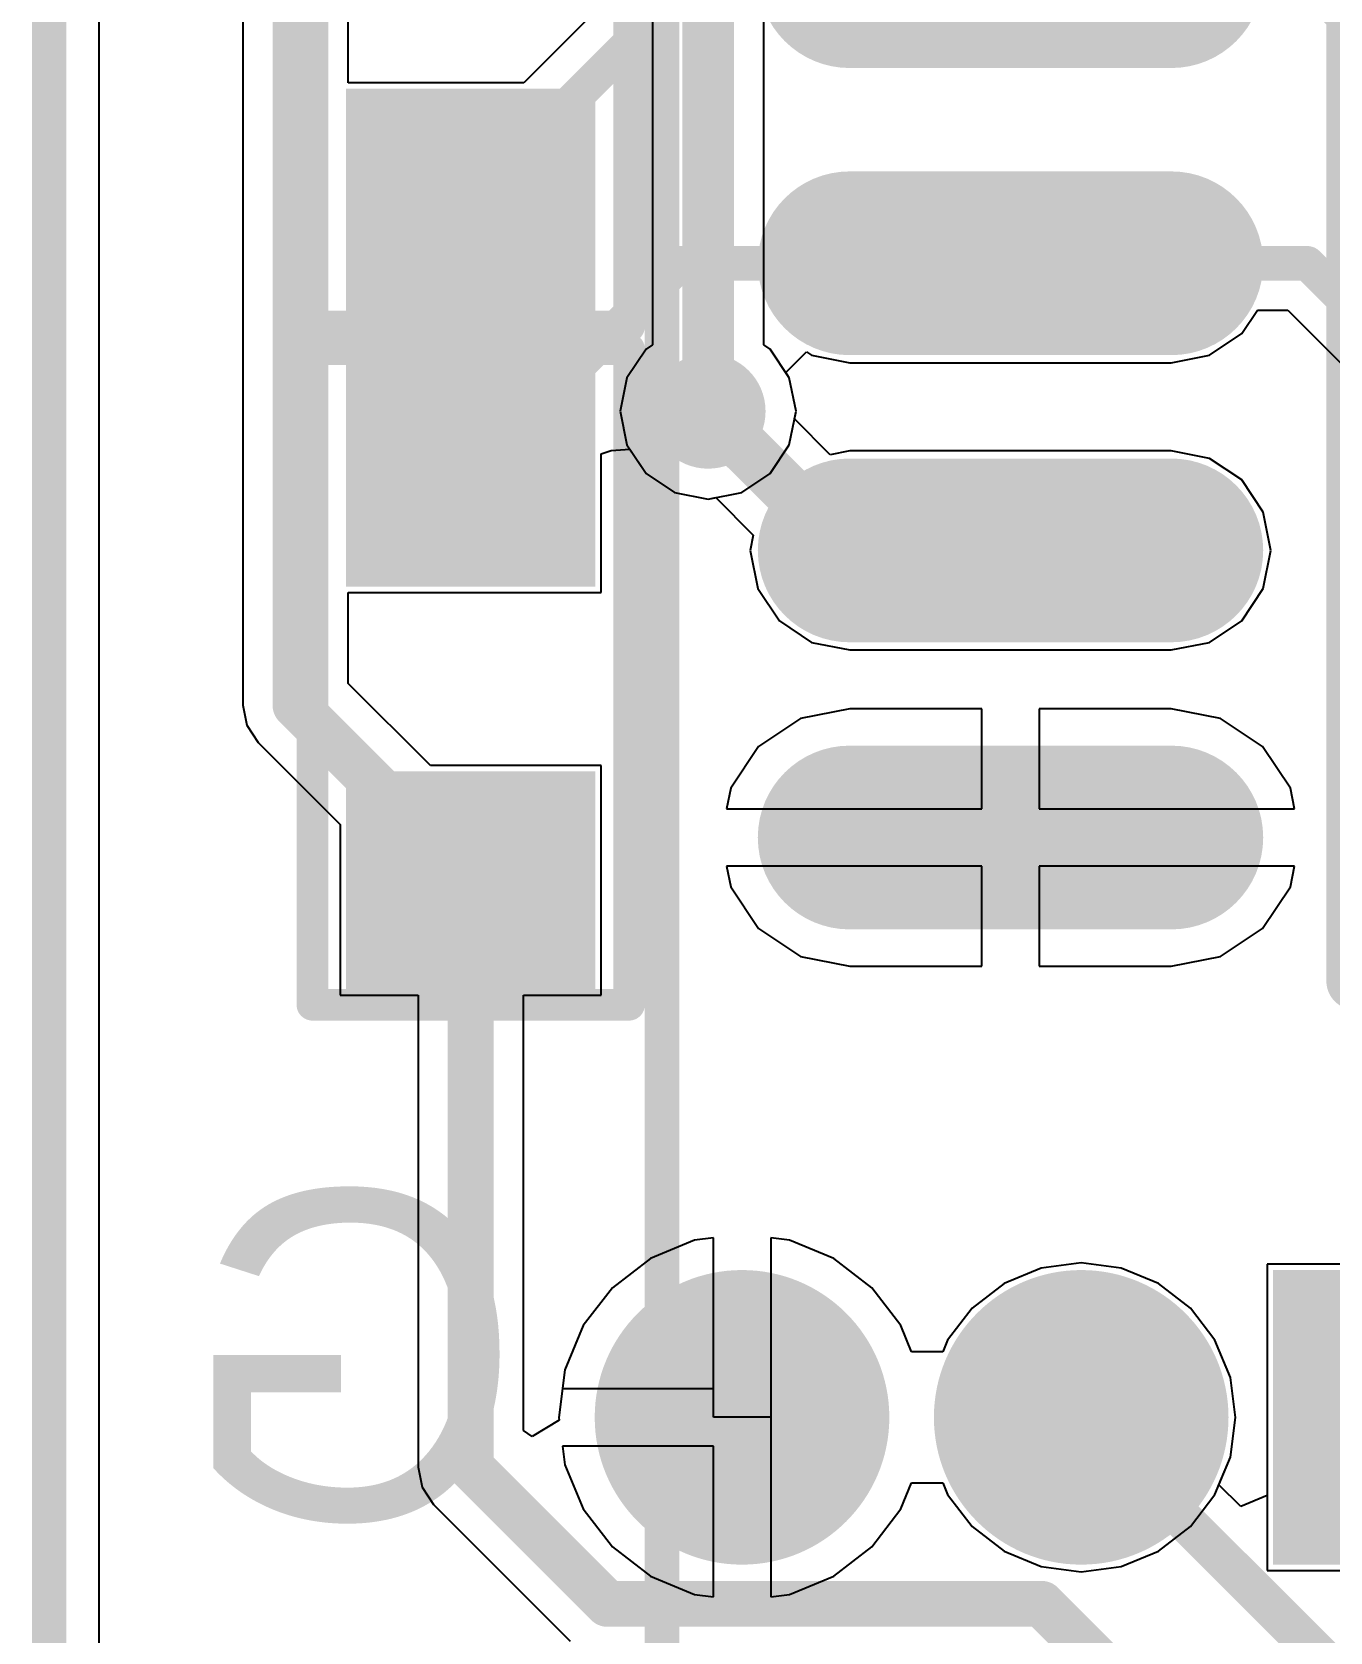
# Model space of a CAD drawing. Header units: millimetres. Extents: x -0.78 to 0.93, y -0.37 to 1.4.
# Drawn here: x -0.7772 to -0.5512, y 0.4429 to 0.7216 of the extents above; entities that cross this region are included whole.
import ezdxf

# ---------------------------------------------------------------- set-up
doc = ezdxf.new("R2010")
doc.units = ezdxf.units.MM
doc.header["$MEASUREMENT"] = 0
for name, color, linetype in [('BottomLayer', 5, 'Continuous'), ('BottomOverlay', 54, 'Continuous'), ('BottomSolder', 6, 'Continuous'), ('PadHoleLayer', 156, 'Continuous'), ('TopLayer', 1, 'Continuous'), ('TopOverlay', 2, 'Continuous'), ('TopSolder', 216, 'Continuous'), ('ViaHoleLayer', 16, 'Continuous')]:
    doc.layers.add(name, color=color, linetype=linetype)

# ---------------------------------------------------------------- blocks, each defined once
blk = doc.blocks.new('0603R_B_27')
at = {"layer": 'BottomLayer'}
for points in [[(-0.05043, 0.01772), (-0.02043, 0.01772), (-0.02043, -0.01772), (-0.05043, -0.01772)], [(0.01969, 0.01772), (0.05118, 0.01772), (0.05118, -0.01772), (0.01969, -0.01772)]]:
    blk.add_hatch(color=5, dxfattribs=at).paths.add_polyline_path(points)
at = {"layer": 'BottomSolder'}
for points in [[(-0.05443, 0.02172), (-0.01643, 0.02172), (-0.01643, -0.02172), (-0.05443, -0.02172)], [(0.01569, 0.02172), (0.05518, 0.02172), (0.05518, -0.02172), (0.01569, -0.02172)]]:
    blk.add_hatch(color=6, dxfattribs=at).paths.add_polyline_path(points)
at = {"layer": 'BottomOverlay', "const_width": 0.00551}
for points in [[(-0.05709, -0.02756), (-0.05709, 0.02756)], [(0.05709, 0.02756), (-0.05709, 0.02756)], [(0.05709, -0.02756), (0.05709, 0.02756)], [(0.05709, -0.02756), (-0.05709, -0.02756)]]:
    blk.add_lwpolyline(points, dxfattribs=at)
at = {"layer": 'BottomOverlay', "const_width": 0.00276}
for points in [[(-0.05847, 0.02756, 1), (-0.05571, 0.02756, 1)], [(-0.05847, 0.02756, 1), (-0.05571, 0.02756, 1)], [(0.05571, 0.02756, 1), (0.05847, 0.02756, 1)], [(0.05571, 0.02756, 1), (0.05847, 0.02756, 1)], [(-0.05847, -0.02756, 1), (-0.05571, -0.02756, 1)], [(-0.05847, -0.02756, 1), (-0.05571, -0.02756, 1)], [(0.05571, -0.02756, 1), (0.05847, -0.02756, 1)], [(0.05571, -0.02756, 1), (0.05847, -0.02756, 1)]]:
    blk.add_lwpolyline(points, format="xyb", close=True, dxfattribs=at)
blk = doc.blocks.new('0603R_B_28')
at = {"layer": 'BottomLayer'}
for points in [[(-0.05043, 0.01772), (-0.02043, 0.01772), (-0.02043, -0.01772), (-0.05043, -0.01772)], [(0.01969, 0.01772), (0.05118, 0.01772), (0.05118, -0.01772), (0.01969, -0.01772)]]:
    blk.add_hatch(color=5, dxfattribs=at).paths.add_polyline_path(points)
at = {"layer": 'BottomSolder'}
for points in [[(-0.05443, 0.02172), (-0.01643, 0.02172), (-0.01643, -0.02172), (-0.05443, -0.02172)], [(0.01569, 0.02172), (0.05518, 0.02172), (0.05518, -0.02172), (0.01569, -0.02172)]]:
    blk.add_hatch(color=6, dxfattribs=at).paths.add_polyline_path(points)
at = {"layer": 'BottomOverlay', "const_width": 0.00551}
for points in [[(-0.05709, 0.02756), (-0.05709, -0.02756)], [(-0.05709, 0.02756), (0.05709, 0.02756)], [(0.05709, 0.02756), (0.05709, -0.02756)], [(-0.05709, -0.02756), (0.05709, -0.02756)]]:
    blk.add_lwpolyline(points, dxfattribs=at)
at = {"layer": 'BottomOverlay', "const_width": 0.00276}
for points in [[(-0.05847, 0.02756, 1), (-0.05571, 0.02756, 1)], [(-0.05847, 0.02756, 1), (-0.05571, 0.02756, 1)], [(0.05571, 0.02756, 1), (0.05847, 0.02756, 1)], [(0.05571, 0.02756, 1), (0.05847, 0.02756, 1)], [(-0.05847, -0.02756, 1), (-0.05571, -0.02756, 1)], [(-0.05847, -0.02756, 1), (-0.05571, -0.02756, 1)], [(0.05571, -0.02756, 1), (0.05847, -0.02756, 1)], [(0.05571, -0.02756, 1), (0.05847, -0.02756, 1)]]:
    blk.add_lwpolyline(points, format="xyb", close=True, dxfattribs=at)
blk = doc.blocks.new('SOP8_B_29')
at = {"layer": 'BottomLayer'}
h = blk.add_hatch(color=5, dxfattribs=at)
edge = h.paths.add_edge_path()
edge.add_arc((-0.029, 0.151), 0.012, 90, 270)
edge.add_line((-0.029, 0.139), (0.027, 0.139))
edge.add_arc((0.027, 0.151), 0.012, 270, 450)
edge.add_line((0.027, 0.163), (-0.029, 0.163))
h = blk.add_hatch(color=5, dxfattribs=at)
edge = h.paths.add_edge_path()
edge.add_arc((0.191, 0.151), 0.012, 90, 270)
edge.add_line((0.191, 0.139), (0.247, 0.139))
edge.add_arc((0.247, 0.151), 0.012, 270, 450)
edge.add_line((0.247, 0.163), (0.191, 0.163))
h = blk.add_hatch(color=5, dxfattribs=at)
edge = h.paths.add_edge_path()
edge.add_arc((-0.029, 0.101), 0.012, 90, 270)
edge.add_line((-0.029, 0.089), (0.027, 0.089))
edge.add_arc((0.027, 0.101), 0.012, 270, 450)
edge.add_line((0.027, 0.113), (-0.029, 0.113))
h = blk.add_hatch(color=5, dxfattribs=at)
edge = h.paths.add_edge_path()
edge.add_arc((0.191, 0.101), 0.012, 90, 270)
edge.add_line((0.191, 0.089), (0.247, 0.089))
edge.add_arc((0.247, 0.101), 0.012, 270, 450)
edge.add_line((0.247, 0.113), (0.191, 0.113))
h = blk.add_hatch(color=5, dxfattribs=at)
edge = h.paths.add_edge_path()
edge.add_arc((-0.029, 0.051), 0.012, 90, 270)
edge.add_line((-0.029, 0.039), (0.027, 0.039))
edge.add_arc((0.027, 0.051), 0.012, 270, 450)
edge.add_line((0.027, 0.063), (-0.029, 0.063))
h = blk.add_hatch(color=5, dxfattribs=at)
edge = h.paths.add_edge_path()
edge.add_arc((0.191, 0.051), 0.012, 90, 270)
edge.add_line((0.191, 0.039), (0.247, 0.039))
edge.add_arc((0.247, 0.051), 0.012, 270, 450)
edge.add_line((0.247, 0.063), (0.191, 0.063))
h = blk.add_hatch(color=5, dxfattribs=at)
edge = h.paths.add_edge_path()
edge.add_arc((-0.029, 0.001), 0.012, 90, 270)
edge.add_line((-0.029, -0.011), (0.027, -0.011))
edge.add_arc((0.027, 0.001), 0.012, 270, 450)
edge.add_line((0.027, 0.013), (-0.029, 0.013))
h = blk.add_hatch(color=5, dxfattribs=at)
edge = h.paths.add_edge_path()
edge.add_arc((0.191, 0.001), 0.012, 90, 270)
edge.add_line((0.191, -0.011), (0.247, -0.011))
edge.add_arc((0.247, 0.001), 0.012, 270, 450)
edge.add_line((0.247, 0.013), (0.191, 0.013))
at = {"layer": 'BottomSolder'}
h = blk.add_hatch(color=6, dxfattribs=at)
edge = h.paths.add_edge_path()
edge.add_arc((-0.029, 0.151), 0.016, 90, 270)
edge.add_line((-0.029, 0.135), (0.027, 0.135))
edge.add_arc((0.027, 0.151), 0.016, 270, 450)
edge.add_line((0.027, 0.167), (-0.029, 0.167))
h = blk.add_hatch(color=6, dxfattribs=at)
edge = h.paths.add_edge_path()
edge.add_arc((0.191, 0.151), 0.016, 90, 270)
edge.add_line((0.191, 0.135), (0.247, 0.135))
edge.add_arc((0.247, 0.151), 0.016, 270, 450)
edge.add_line((0.247, 0.167), (0.191, 0.167))
h = blk.add_hatch(color=6, dxfattribs=at)
edge = h.paths.add_edge_path()
edge.add_arc((-0.029, 0.101), 0.016, 90, 270)
edge.add_line((-0.029, 0.085), (0.027, 0.085))
edge.add_arc((0.027, 0.101), 0.016, 270, 450)
edge.add_line((0.027, 0.117), (-0.029, 0.117))
h = blk.add_hatch(color=6, dxfattribs=at)
edge = h.paths.add_edge_path()
edge.add_arc((0.191, 0.101), 0.016, 90, 270)
edge.add_line((0.191, 0.085), (0.247, 0.085))
edge.add_arc((0.247, 0.101), 0.016, 270, 450)
edge.add_line((0.247, 0.117), (0.191, 0.117))
h = blk.add_hatch(color=6, dxfattribs=at)
edge = h.paths.add_edge_path()
edge.add_arc((-0.029, 0.051), 0.016, 90, 270)
edge.add_line((-0.029, 0.035), (0.027, 0.035))
edge.add_arc((0.027, 0.051), 0.016, 270, 450)
edge.add_line((0.027, 0.067), (-0.029, 0.067))
h = blk.add_hatch(color=6, dxfattribs=at)
edge = h.paths.add_edge_path()
edge.add_arc((0.191, 0.051), 0.016, 90, 270)
edge.add_line((0.191, 0.035), (0.247, 0.035))
edge.add_arc((0.247, 0.051), 0.016, 270, 450)
edge.add_line((0.247, 0.067), (0.191, 0.067))
h = blk.add_hatch(color=6, dxfattribs=at)
edge = h.paths.add_edge_path()
edge.add_arc((-0.029, 0.001), 0.016, 90, 270)
edge.add_line((-0.029, -0.015), (0.027, -0.015))
edge.add_arc((0.027, 0.001), 0.016, 270, 450)
edge.add_line((0.027, 0.017), (-0.029, 0.017))
h = blk.add_hatch(color=6, dxfattribs=at)
edge = h.paths.add_edge_path()
edge.add_arc((0.191, 0.001), 0.016, 90, 270)
edge.add_line((0.191, -0.015), (0.247, -0.015))
edge.add_arc((0.247, 0.001), 0.016, 270, 450)
edge.add_line((0.247, 0.017), (0.191, 0.017))
at = {"layer": 'BottomOverlay', "const_width": 0.01}
for points in [[(0.059, 0.176), (0.059, -0.024)], [(0.159, 0.176), (0.059, 0.176)], [(0.159, 0.176), (0.159, -0.024)], [(0.084, -0.024), (0.059, -0.024)], [(0.159, -0.024), (0.134, -0.024)]]:
    blk.add_lwpolyline(points, dxfattribs=at)
at = {"layer": 'BottomOverlay', "const_width": 0.005}
for points in [[(0.0565, 0.176, 1), (0.0615, 0.176, 1)], [(0.0565, 0.176, 1), (0.0615, 0.176, 1)], [(0.1565, 0.176, 1), (0.1615, 0.176, 1)], [(0.1565, 0.176, 1), (0.1615, 0.176, 1)], [(0.0565, -0.024, 1), (0.0615, -0.024, 1)], [(0.0565, -0.024, 1), (0.0615, -0.024, 1)], [(0.0815, -0.024, 1), (0.0865, -0.024, 1)], [(0.0815, -0.024, 1), (0.0865, -0.024, 1)], [(0.1315, -0.024, 1), (0.1365, -0.024, 1)], [(0.1315, -0.024, 1), (0.1365, -0.024, 1)], [(0.1565, -0.024, 1), (0.1615, -0.024, 1)], [(0.1565, -0.024, 1), (0.1615, -0.024, 1)]]:
    blk.add_lwpolyline(points, format="xyb", close=True, dxfattribs=at)
at = {"layer": 'BottomOverlay', "const_width": 0.01}
blk.add_lwpolyline([(0.084, -0.024, -1), (0.134, -0.024)], format="xyb", dxfattribs=at)
blk = doc.blocks.new('ZH1_5_LI_3P_B_34')
at = {"layer": 'BottomLayer'}
blk.add_hatch(color=5, dxfattribs=at).paths.add_polyline_path([(-0.08071, 0.02165), (-0.0374, 0.02165), (-0.0374, -0.02165), (-0.08071, -0.02165)])
h = blk.add_hatch(color=5, dxfattribs=at)
edge = h.paths.add_edge_path()
edge.add_arc((0, 0), 0.02165, 0, 360)
h = blk.add_hatch(color=5, dxfattribs=at)
edge = h.paths.add_edge_path()
edge.add_arc((0.05906, 0), 0.02165, 0, 360)
at = {"layer": 'BottomSolder'}
blk.add_hatch(color=6, dxfattribs=at).paths.add_polyline_path([(-0.08471, 0.02565), (-0.0334, 0.02565), (-0.0334, -0.02565), (-0.08471, -0.02565)])
h = blk.add_hatch(color=6, dxfattribs=at)
edge = h.paths.add_edge_path()
edge.add_arc((0, 0), 0.02565, 0, 360)
h = blk.add_hatch(color=6, dxfattribs=at)
edge = h.paths.add_edge_path()
edge.add_arc((0.05906, 0), 0.02565, 0, 360)
at = {"layer": 'PadHoleLayer'}
h = blk.add_hatch(color=156, dxfattribs=at)
edge = h.paths.add_edge_path()
edge.add_arc((-0.05906, 0), 0.0128, 0, 360)
h = blk.add_hatch(color=156, dxfattribs=at)
edge = h.paths.add_edge_path()
edge.add_arc((0, 0), 0.0128, 0, 360)
h = blk.add_hatch(color=156, dxfattribs=at)
edge = h.paths.add_edge_path()
edge.add_arc((0.05906, 0), 0.0128, 0, 360)
at = {"layer": 'TopLayer'}
blk.add_hatch(color=1, dxfattribs=at).paths.add_polyline_path([(-0.08071, 0.02165), (-0.0374, 0.02165), (-0.0374, -0.02165), (-0.08071, -0.02165)])
h = blk.add_hatch(color=1, dxfattribs=at)
edge = h.paths.add_edge_path()
edge.add_arc((0, 0), 0.02165, 0, 360)
h = blk.add_hatch(color=1, dxfattribs=at)
edge = h.paths.add_edge_path()
edge.add_arc((0.05906, 0), 0.02165, 0, 360)
at = {"layer": 'TopSolder'}
blk.add_hatch(color=216, dxfattribs=at).paths.add_polyline_path([(-0.08471, 0.02565), (-0.0334, 0.02565), (-0.0334, -0.02565), (-0.08471, -0.02565)])
h = blk.add_hatch(color=216, dxfattribs=at)
edge = h.paths.add_edge_path()
edge.add_arc((0, 0), 0.02565, 0, 360)
h = blk.add_hatch(color=216, dxfattribs=at)
edge = h.paths.add_edge_path()
edge.add_arc((0.05906, 0), 0.02565, 0, 360)
blk = doc.blocks.new('1_69_OLED_38')
at = {"layer": 'TopOverlay', "const_width": 0.006}
for points in [[(-0.77418, -0.41423), (-0.77418, 0.88498)], [(-0.66749, -0.25502), (-0.66749, 0.80262)]]:
    blk.add_lwpolyline(points, dxfattribs=at)

msp = doc.modelspace()

# ---------------------------------------------------------------- hatches: boundary and pattern name
at = {"layer": 'BottomLayer'}
h = msp.add_hatch(color=5, dxfattribs=at)
edge = h.paths.add_edge_path()
edge.add_arc((-0.65945, 0.65551), 0.01, 0, 360)
at = {"layer": 'TopLayer'}
h = msp.add_hatch(color=1, dxfattribs=at)
edge = h.paths.add_edge_path()
edge.add_arc((-0.65945, 0.65551), 0.01, 0, 360)
at = {"layer": 'ViaHoleLayer'}
h = msp.add_hatch(color=16, dxfattribs=at)
edge = h.paths.add_edge_path()
edge.add_arc((-0.65945, 0.65551), 0.006, 0, 360)

# ---------------------------------------------------------------- linework, layer by layer
at = {"layer": 'BottomLayer'}
for p, q in [((-0.76547, -0.357), (-0.76547, 0.9259)), ((-0.6672, 0.73705), (-0.69157, 0.71268)), ((-0.74048, 0.73228), (-0.74048, 0.60433)), ((-0.72212, 0.71268), (-0.72212, 0.72848)), ((-0.69157, 0.71268), (-0.72212, 0.71268)), ((-0.56654, 0.66903), (-0.5638, 0.67313)), ((-0.5638, 0.67313), (-0.5585, 0.67313)), ((-0.5585, 0.67313), (-0.54812, 0.66275)), ((-0.57216, 0.66527), (-0.56654, 0.66903)), ((-0.64591, 0.66225), (-0.64231, 0.66586)), ((-0.64231, 0.66586), (-0.64143, 0.66527)), ((-0.64143, 0.66527), (-0.6348, 0.66395)), ((-0.6348, 0.66395), (-0.5788, 0.66395)), ((-0.5788, 0.66395), (-0.57216, 0.66527)), ((-0.64532, 0.66136), (-0.64591, 0.66225)), ((-0.64415, 0.65551), (-0.64532, 0.66136)), ((-0.64442, 0.65418), (-0.64415, 0.65551)), ((-0.63818, 0.64794), (-0.64442, 0.65418)), ((-0.67807, 0.64807), (-0.67634, 0.64868)), ((-0.67807, 0.62394), (-0.67807, 0.64807)), ((-0.67634, 0.64868), (-0.67307, 0.6489)), ((-0.67307, 0.6489), (-0.67026, 0.6447)), ((-0.6348, 0.64862), (-0.63818, 0.64794)), ((-0.5788, 0.64862), (-0.6348, 0.64862)), ((-0.57216, 0.6473), (-0.5788, 0.64862)), ((-0.56654, 0.64354), (-0.57216, 0.6473)), ((-0.67026, 0.6447), (-0.6653, 0.64138)), ((-0.6653, 0.64138), (-0.65945, 0.64022)), ((-0.56278, 0.63792), (-0.56654, 0.64354)), ((-0.65945, 0.64022), (-0.65812, 0.64048)), ((-0.65812, 0.64048), (-0.6516, 0.63396)), ((-0.56146, 0.63128), (-0.56278, 0.63792)), ((-0.6516, 0.63396), (-0.65213, 0.63128)), ((-0.65213, 0.63128), (-0.65081, 0.62465)), ((-0.56278, 0.62465), (-0.56146, 0.63128)), ((-0.65081, 0.62465), (-0.64705, 0.61903)), ((-0.56654, 0.61903), (-0.56278, 0.62465)), ((-0.72212, 0.60813), (-0.72212, 0.62394)), ((-0.72212, 0.62394), (-0.67807, 0.62394)), ((-0.64705, 0.61903), (-0.64143, 0.61527)), ((-0.57216, 0.61527), (-0.56654, 0.61903)), ((-0.64143, 0.61527), (-0.6348, 0.61395)), ((-0.6348, 0.61395), (-0.5788, 0.61395)), ((-0.5788, 0.61395), (-0.57216, 0.61527)), ((-0.70781, 0.59382), (-0.72212, 0.60813)), ((-0.74048, 0.60433), (-0.73978, 0.60082)), ((-0.64338, 0.60201), (-0.65066, 0.59714)), ((-0.6348, 0.60371), (-0.64338, 0.60201)), ((-0.6118, 0.60371), (-0.6348, 0.60371)), ((-0.6118, 0.58628), (-0.6118, 0.60371)), ((-0.5788, 0.60371), (-0.6018, 0.60371)), ((-0.6018, 0.60371), (-0.6018, 0.58628)), ((-0.57021, 0.60201), (-0.5788, 0.60371)), ((-0.56293, 0.59714), (-0.57021, 0.60201)), ((-0.73978, 0.60082), (-0.73779, 0.59784)), ((-0.73779, 0.59784), (-0.7235, 0.58356)), ((-0.65066, 0.59714), (-0.65552, 0.58987)), ((-0.55807, 0.58987), (-0.56293, 0.59714)), ((-0.67807, 0.59382), (-0.70781, 0.59382)), ((-0.67807, 0.55382), (-0.67807, 0.59382)), ((-0.65552, 0.58987), (-0.65623, 0.58628)), ((-0.55736, 0.58628), (-0.55807, 0.58987)), ((-0.65623, 0.58628), (-0.6118, 0.58628)), ((-0.6018, 0.58628), (-0.55736, 0.58628)), ((-0.7235, 0.58356), (-0.7235, 0.55382)), ((-0.6118, 0.57628), (-0.65623, 0.57628)), ((-0.65623, 0.57628), (-0.65552, 0.5727)), ((-0.6118, 0.55885), (-0.6118, 0.57628)), ((-0.55736, 0.57628), (-0.6018, 0.57628)), ((-0.6018, 0.57628), (-0.6018, 0.55885)), ((-0.55807, 0.5727), (-0.55736, 0.57628)), ((-0.65552, 0.5727), (-0.65066, 0.56542)), ((-0.56293, 0.56542), (-0.55807, 0.5727)), ((-0.65066, 0.56542), (-0.64338, 0.56056)), ((-0.57021, 0.56056), (-0.56293, 0.56542)), ((-0.64338, 0.56056), (-0.6348, 0.55885)), ((-0.5788, 0.55885), (-0.57021, 0.56056)), ((-0.6348, 0.55885), (-0.6118, 0.55885)), ((-0.6018, 0.55885), (-0.5788, 0.55885)), ((-0.7235, 0.55382), (-0.70996, 0.55382)), ((-0.70996, 0.55382), (-0.70996, 0.47165)), ((-0.69161, 0.47803), (-0.69161, 0.55382)), ((-0.69161, 0.55382), (-0.67807, 0.55382)), ((-0.66181, 0.51115), (-0.66951, 0.50796)), ((-0.65854, 0.51158), (-0.66181, 0.51115)), ((-0.65854, 0.48032), (-0.65854, 0.51158)), ((-0.64528, 0.51115), (-0.64854, 0.51158)), ((-0.64854, 0.51158), (-0.64854, 0.48032)), ((-0.63758, 0.50796), (-0.64528, 0.51115)), ((-0.66951, 0.50796), (-0.67612, 0.50289)), ((-0.63097, 0.50289), (-0.63758, 0.50796)), ((-0.59449, 0.5072), (-0.60145, 0.50628)), ((-0.58753, 0.50628), (-0.59449, 0.5072)), ((-0.60145, 0.50628), (-0.60793, 0.5036)), ((-0.58105, 0.5036), (-0.58753, 0.50628)), ((-0.50878, 0.50697), (-0.56209, 0.50697)), ((-0.56209, 0.50697), (-0.56209, 0.4667)), ((-0.67612, 0.50289), (-0.68119, 0.49628)), ((-0.62589, 0.49628), (-0.63097, 0.50289)), ((-0.60793, 0.5036), (-0.6135, 0.49932)), ((-0.57548, 0.49932), (-0.58105, 0.5036)), ((-0.6135, 0.49932), (-0.61777, 0.49376)), ((-0.57121, 0.49376), (-0.57548, 0.49932)), ((-0.68119, 0.49628), (-0.68438, 0.48858)), ((-0.62402, 0.49174), (-0.62589, 0.49628)), ((-0.61777, 0.49376), (-0.6186, 0.49174)), ((-0.56852, 0.48727), (-0.57121, 0.49376)), ((-0.6186, 0.49174), (-0.62402, 0.49174)), ((-0.68438, 0.48858), (-0.68547, 0.48031)), ((-0.5676, 0.48031), (-0.56852, 0.48727)), ((-0.68541, 0.47984), (-0.69007, 0.47698)), ((-0.68547, 0.48031), (-0.68541, 0.47984)), ((-0.64854, 0.48032), (-0.65854, 0.48032)), ((-0.56852, 0.47336), (-0.5676, 0.48031)), ((-0.69007, 0.47698), (-0.69161, 0.47803)), ((-0.70996, 0.47165), (-0.70927, 0.46813)), ((-0.5705, 0.46858), (-0.56852, 0.47336)), ((-0.70927, 0.46813), (-0.70728, 0.46516)), ((-0.56671, 0.46479), (-0.5705, 0.46858)), ((-0.56209, 0.4667), (-0.56671, 0.46479)), ((-0.70728, 0.46516), (-0.68347, 0.44135))]:
    msp.add_line(p, q, dxfattribs=at)
for points, const_width in [([(-0.7313, 0.60433), (-0.7313, 0.73228)], 0.008), ([(-0.70079, 0.69193), (-0.66143, 0.73128)], 0.006), ([(-0.55599, 0.73128), (-0.52746, 0.70276)], 0.006), ([(-0.70079, 0.64468), (-0.66419, 0.68128)], 0.006), ([(-0.66419, 0.68128), (-0.6068, 0.68128)], 0.006), ([(-0.6068, 0.68128), (-0.55512, 0.68128)], 0.006), ([(-0.55512, 0.68128), (-0.53996, 0.66613)], 0.006), ([(-0.65945, 0.65551), (-0.63522, 0.63128)], 0.009), ([(-0.63522, 0.63128), (-0.6068, 0.63128)], 0.009), ([(-0.7313, 0.60433), (-0.70079, 0.57382)], 0.008), ([(-0.70079, 0.47165), (-0.70079, 0.57382)], 0.008), ([(-0.59449, 0.48031), (-0.54921, 0.43504)], 0.007), ([(-0.70079, 0.47165), (-0.67698, 0.44783)], 0.008), ([(-0.67698, 0.44783), (-0.60138, 0.44783)], 0.008), ([(-0.60138, 0.44783), (-0.5748, 0.42126)], 0.008)]:
    msp.add_lwpolyline(points, dxfattribs=dict(at, const_width=const_width))
for points, const_width in [([(-0.70229, 0.69193, 1), (-0.69929, 0.69193, 1)], 0.003), ([(-0.66569, 0.68128, 1), (-0.66269, 0.68128, 1)], 0.003), ([(-0.66569, 0.68128, 1), (-0.66269, 0.68128, 1)], 0.003), ([(-0.6083, 0.68128, 1), (-0.6053, 0.68128, 1)], 0.003), ([(-0.6083, 0.68128, 1), (-0.6053, 0.68128, 1)], 0.003), ([(-0.55662, 0.68128, 1), (-0.55362, 0.68128, 1)], 0.003), ([(-0.55662, 0.68128, 1), (-0.55362, 0.68128, 1)], 0.003), ([(-0.6617, 0.65551, 1), (-0.6572, 0.65551, 1)], 0.0045), ([(-0.70229, 0.64468, 1), (-0.69929, 0.64468, 1)], 0.003), ([(-0.63747, 0.63128, 1), (-0.63297, 0.63128, 1)], 0.0045), ([(-0.63747, 0.63128, 1), (-0.63297, 0.63128, 1)], 0.0045), ([(-0.60905, 0.63128, 1), (-0.60455, 0.63128, 1)], 0.0045), ([(-0.7333, 0.60433, 1), (-0.7293, 0.60433, 1)], 0.004), ([(-0.7333, 0.60433, 1), (-0.7293, 0.60433, 1)], 0.004), ([(-0.70279, 0.57382, 1), (-0.69879, 0.57382, 1)], 0.004), ([(-0.70279, 0.57382, 1), (-0.69879, 0.57382, 1)], 0.004), ([(-0.59624, 0.48031, 1), (-0.59274, 0.48031, 1)], 0.0035), ([(-0.70279, 0.47165, 1), (-0.69879, 0.47165, 1)], 0.004), ([(-0.70279, 0.47165, 1), (-0.69879, 0.47165, 1)], 0.004), ([(-0.67898, 0.44783, 1), (-0.67498, 0.44783, 1)], 0.004), ([(-0.67898, 0.44783, 1), (-0.67498, 0.44783, 1)], 0.004), ([(-0.60338, 0.44783, 1), (-0.59938, 0.44783, 1)], 0.004), ([(-0.60338, 0.44783, 1), (-0.59938, 0.44783, 1)], 0.004)]:
    msp.add_lwpolyline(points, format="xyb", close=True, dxfattribs=dict(at, const_width=const_width))
at = {"layer": 'TopLayer'}
for p, q in [((-0.76547, -0.357), (-0.76547, 0.9259)), ((-0.64976, 0.66708), (-0.64976, 0.74992)), ((-0.66913, 0.74888), (-0.66913, 0.66708)), ((-0.67026, 0.66633), (-0.67358, 0.66136)), ((-0.66913, 0.66708), (-0.67026, 0.66633)), ((-0.64863, 0.66633), (-0.64976, 0.66708)), ((-0.64532, 0.66136), (-0.64863, 0.66633)), ((-0.67358, 0.66136), (-0.67474, 0.65551)), ((-0.64415, 0.65551), (-0.64532, 0.66136)), ((-0.67474, 0.65551), (-0.67358, 0.64966)), ((-0.64532, 0.64966), (-0.64415, 0.65551)), ((-0.67358, 0.64966), (-0.67026, 0.6447)), ((-0.64863, 0.6447), (-0.64532, 0.64966)), ((-0.67026, 0.6447), (-0.6653, 0.64138)), ((-0.6536, 0.64138), (-0.64863, 0.6447)), ((-0.6653, 0.64138), (-0.65945, 0.64022)), ((-0.65945, 0.64022), (-0.6536, 0.64138)), ((-0.66181, 0.51115), (-0.66951, 0.50796)), ((-0.65854, 0.51158), (-0.66181, 0.51115)), ((-0.65854, 0.48532), (-0.65854, 0.51158)), ((-0.64528, 0.51115), (-0.64854, 0.51158)), ((-0.64854, 0.51158), (-0.64854, 0.48032)), ((-0.63758, 0.50796), (-0.64528, 0.51115)), ((-0.66951, 0.50796), (-0.67612, 0.50289)), ((-0.63097, 0.50289), (-0.63758, 0.50796)), ((-0.59449, 0.5072), (-0.60145, 0.50628)), ((-0.58753, 0.50628), (-0.59449, 0.5072)), ((-0.60145, 0.50628), (-0.60793, 0.5036)), ((-0.58105, 0.5036), (-0.58753, 0.50628)), ((-0.50878, 0.50697), (-0.56209, 0.50697)), ((-0.56209, 0.50697), (-0.56209, 0.45366)), ((-0.67612, 0.50289), (-0.68119, 0.49628)), ((-0.62589, 0.49628), (-0.63097, 0.50289)), ((-0.60793, 0.5036), (-0.6135, 0.49932)), ((-0.57548, 0.49932), (-0.58105, 0.5036)), ((-0.6135, 0.49932), (-0.61777, 0.49376)), ((-0.57121, 0.49376), (-0.57548, 0.49932)), ((-0.68119, 0.49628), (-0.68438, 0.48858)), ((-0.62402, 0.49174), (-0.62589, 0.49628)), ((-0.61777, 0.49376), (-0.6186, 0.49174)), ((-0.56852, 0.48727), (-0.57121, 0.49376)), ((-0.6186, 0.49174), (-0.62402, 0.49174)), ((-0.68438, 0.48858), (-0.68481, 0.48532)), ((-0.68481, 0.48532), (-0.65854, 0.48532)), ((-0.5676, 0.48031), (-0.56852, 0.48727)), ((-0.64854, 0.48032), (-0.64854, 0.44905)), ((-0.56852, 0.47336), (-0.5676, 0.48031)), ((-0.65854, 0.47532), (-0.68481, 0.47532)), ((-0.68481, 0.47532), (-0.68438, 0.47205)), ((-0.65854, 0.44905), (-0.65854, 0.47532)), ((-0.68438, 0.47205), (-0.68119, 0.46435)), ((-0.57121, 0.46687), (-0.56852, 0.47336)), ((-0.62589, 0.46435), (-0.62402, 0.46889)), ((-0.62402, 0.46889), (-0.6186, 0.46889)), ((-0.6186, 0.46889), (-0.61777, 0.46687)), ((-0.61777, 0.46687), (-0.6135, 0.46131)), ((-0.57548, 0.46131), (-0.57121, 0.46687)), ((-0.68119, 0.46435), (-0.67612, 0.45774)), ((-0.63097, 0.45774), (-0.62589, 0.46435)), ((-0.6135, 0.46131), (-0.60793, 0.45703)), ((-0.58105, 0.45703), (-0.57548, 0.46131)), ((-0.67612, 0.45774), (-0.66951, 0.45267)), ((-0.63758, 0.45267), (-0.63097, 0.45774)), ((-0.60793, 0.45703), (-0.60145, 0.45435)), ((-0.58753, 0.45435), (-0.58105, 0.45703)), ((-0.60145, 0.45435), (-0.59449, 0.45343)), ((-0.59449, 0.45343), (-0.58753, 0.45435)), ((-0.66951, 0.45267), (-0.66181, 0.44948)), ((-0.64528, 0.44948), (-0.63758, 0.45267)), ((-0.56209, 0.45366), (-0.50878, 0.45366)), ((-0.66181, 0.44948), (-0.65854, 0.44905)), ((-0.64854, 0.44905), (-0.64528, 0.44948))]:
    msp.add_line(p, q, dxfattribs=at)
at = {"layer": 'TopLayer', "const_width": 0.009}
msp.add_lwpolyline([(-0.65945, 0.65551), (-0.65945, 0.75197)], dxfattribs=at)
at = {"layer": 'TopLayer', "const_width": 0.0045}
msp.add_lwpolyline([(-0.6617, 0.65551, 1), (-0.6572, 0.65551, 1)], format="xyb", close=True, dxfattribs=at)

# ---------------------------------------------------------------- block references
for name, p, rotation in [('1_69_OLED_38', (0, 0.04921), 360), ('0603R_B_27', (-0.70079, 0.72736), 270), ('SOP8_B_29', (-0.3878, 0.73228), 180), ('0603R_B_28', (-0.70079, 0.60925), 90), ('ZH1_5_LI_3P_B_34', (-0.59449, 0.48031), 180)]:
    msp.add_blockref(name, p, dxfattribs=dict(rotation=rotation))

# ---------------------------------------------------------------- texts
at = {"layer": 'BottomOverlay', "text_generation_flag": 2}
msp.add_text('G', height=0.05709, rotation=360, dxfattribs=at).set_placement((-0.69193, 0.4626))

doc.saveas('drawing.dxf')
